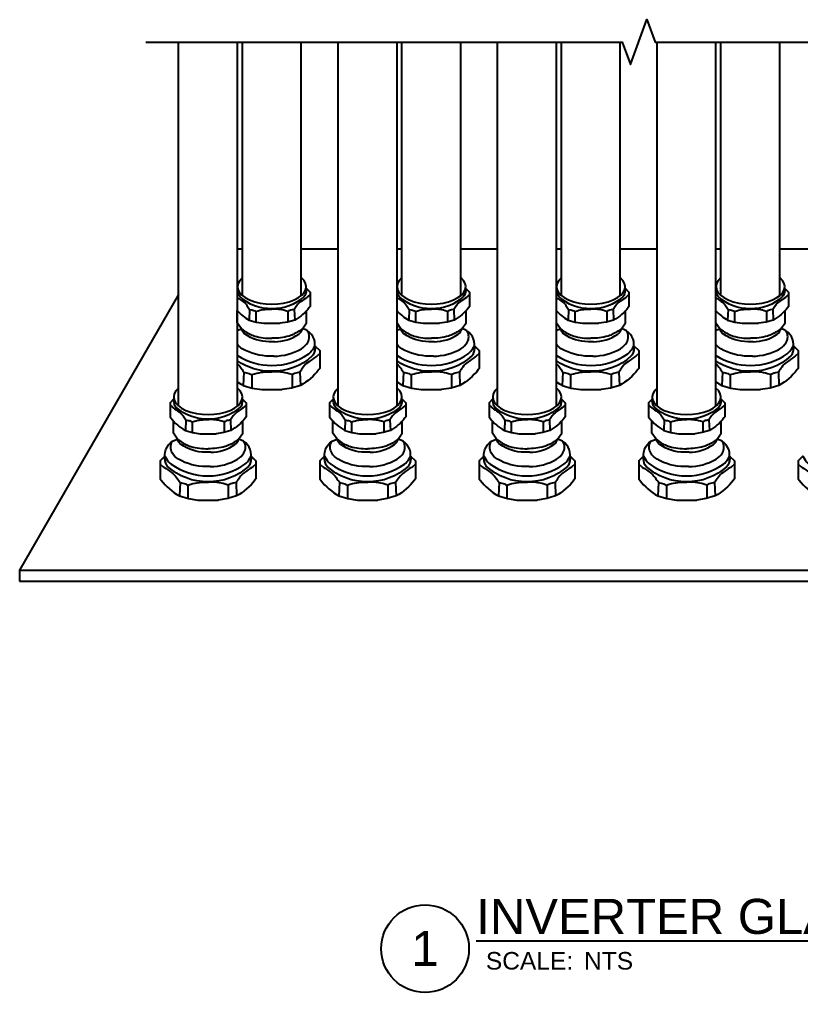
# Model space of a CAD drawing. Header units: feet. Extents: x -17.4 to 71.2, y -40.9 to 37.2.
# Drawn here: x 0.99 to 5.44, y 11.36 to 16.91 of the extents above; entities that cross this region are included whole.
import ezdxf
from ezdxf.enums import TextEntityAlignment as Align

# ---------------------------------------------------------------- set-up
doc = ezdxf.new("R2010")
doc.units = ezdxf.units.FT
doc.header["$MEASUREMENT"] = 0
doc.layers.add('G-ANNO-TEXT @ 1', color=1, linetype='Continuous')
doc.styles.add('NEI-A', font='arial.ttf')

# ---------------------------------------------------------------- blocks, each defined once
blk = doc.blocks.new('DETAIL_TITLE')
blk.add_circle((0.5923, -0.5126), 0.25)
at = {"style": 'NEI-A'}
blk.add_attdef('DETAIL_TITLE_001', (0.9099, -0.4851), '', height=0.2, dxfattribs=at)
at = {"style": 'NEI-A', "flags": 8}
blk.add_attdef('#', text='', height=0.2, dxfattribs=at).set_placement((0.5922, -0.5109), align=Align.MIDDLE_CENTER)
at = {"style": 'NEI-A'}
for tag, p in [('SCALE:', (0.9386, -0.7379)), ('1"_=_', (1.5474, -0.7379))]:
    blk.add_attdef(tag, text='', height=0.1, dxfattribs=at).set_placement(p, align=Align.BOTTOM_LEFT)

msp = doc.modelspace()

# ---------------------------------------------------------------- linework, layer by layer
at = {"color": 1}
for p, q in [((2.23255, 15.37553), (2.23365, 15.37663)), ((2.62307, 15.37716), (2.64558, 15.35464)), ((3.14125, 15.37553), (3.14235, 15.37663)), ((3.53176, 15.37716), (3.55428, 15.35464)), ((4.04994, 15.37553), (4.05105, 15.37663)), ((4.44046, 15.37716), (4.46298, 15.35464)), ((4.95864, 15.37553), (4.95974, 15.37663)), ((5.34916, 15.37716), (5.37167, 15.35464)), ((1.84818, 14.72508), (1.87017, 14.74707)), ((2.25959, 14.74759), (2.2821, 14.72508)), ((2.75688, 14.72508), (2.77887, 14.74707)), ((3.16828, 14.74759), (3.1908, 14.72508)), ((3.66558, 14.72508), (3.68757, 14.74707)), ((4.07698, 14.74759), (4.0995, 14.72508)), ((4.57428, 14.72508), (4.59626, 14.74707)), ((4.98568, 14.74759), (5.00819, 14.72508)), ((0.99026, 13.77092), (0.99026, 13.70842)), ((0.99026, 13.70842), (7.07924, 13.70842))]:
    msp.add_line(p, q, dxfattribs=at)
for points in [[(1.7096, 16.78074), (4.42456, 16.78074), (4.47144, 16.65195), (4.56519, 16.90952), (4.61206, 16.78074), (7.32702, 16.78074)], [(1.8971, 14.70604), (1.8971, 16.78074)], [(2.23255, 14.70604), (2.23255, 16.78074)], [(2.26058, 15.33561), (2.26058, 16.78074)], [(2.59603, 15.33561), (2.59603, 16.78074)], [(2.8058, 14.70604), (2.8058, 16.78074)], [(3.14125, 14.70604), (3.14125, 16.78074)], [(3.16928, 15.33561), (3.16928, 16.78074)], [(3.50473, 15.33561), (3.50473, 16.78074)], [(3.7145, 14.70604), (3.7145, 16.78074)], [(4.04994, 14.70604), (4.04994, 16.78074)], [(4.07798, 15.33561), (4.07798, 16.78074)], [(4.41342, 15.33561), (4.41342, 16.78074)], [(4.6232, 14.70604), (4.6232, 16.78074)], [(4.95864, 14.70604), (4.95864, 16.78074)], [(4.98668, 15.33561), (4.98668, 16.78074)], [(5.32212, 15.33561), (5.32212, 16.78074)], [(2.26058, 15.59964), (2.23255, 15.59964)], [(2.8058, 15.59964), (2.59603, 15.59964)], [(3.16928, 15.59964), (3.14125, 15.59964)], [(3.7145, 15.59964), (3.50473, 15.59964)], [(4.07798, 15.59964), (4.04994, 15.59964)], [(4.6232, 15.59964), (4.41342, 15.59964)], [(4.98668, 15.59964), (4.95864, 15.59964)], [(5.5319, 15.59964), (5.32212, 15.59964)], [(1.8971, 15.34162), (0.99026, 13.77092), (7.07924, 13.77092)], [(2.30159, 15.25713), (2.29904, 15.19634)], [(2.55565, 15.25713), (2.5582, 15.19634)], [(3.21029, 15.25713), (3.20774, 15.19634)], [(3.46435, 15.25713), (3.4669, 15.19634)], [(4.11899, 15.25713), (4.11643, 15.19634)], [(4.37304, 15.25713), (4.3756, 15.19634)], [(5.02769, 15.25713), (5.02513, 15.19634)], [(5.28174, 15.25713), (5.2843, 15.19634)], [(2.25464, 15.1462), (2.23057, 15.18092), (2.23057, 15.25032)], [(2.33707, 15.24562), (2.33707, 15.18512)], [(2.52017, 15.24562), (2.52017, 15.18512)], [(2.60197, 15.1462), (2.62604, 15.18092), (2.62604, 15.25032)], [(3.24577, 15.24562), (3.24577, 15.18512)], [(3.42886, 15.24562), (3.42886, 15.18512)], [(3.51066, 15.1462), (3.53474, 15.18092), (3.53474, 15.25032)], [(4.15447, 15.24562), (4.15447, 15.18512)], [(4.33756, 15.24562), (4.33756, 15.18512)], [(4.41936, 15.1462), (4.44344, 15.18092), (4.44344, 15.25032)], [(5.06317, 15.24562), (5.06317, 15.18512)], [(5.24626, 15.24562), (5.24626, 15.18512)], [(5.32806, 15.1462), (5.35214, 15.18092), (5.35214, 15.25032)], [(3.16334, 15.1462), (3.14125, 15.17807)], [(4.07204, 15.1462), (4.04994, 15.17807)], [(4.98074, 15.1462), (4.95864, 15.17807)], [(2.2687, 14.89991), (2.26549, 14.82352)], [(2.31328, 14.88544), (2.31328, 14.80942)], [(2.54333, 14.88544), (2.54333, 14.80942)], [(2.58791, 14.89991), (2.59112, 14.82352)], [(3.17739, 14.89991), (3.17418, 14.82352)], [(3.22198, 14.88544), (3.22198, 14.80942)], [(3.45203, 14.88544), (3.45203, 14.80942)], [(3.49661, 14.89991), (3.49982, 14.82352)], [(4.08609, 14.89991), (4.08288, 14.82352)], [(4.13067, 14.88544), (4.13067, 14.80942)], [(4.36073, 14.88544), (4.36073, 14.80942)], [(4.40531, 14.89991), (4.40852, 14.82352)], [(4.99479, 14.89991), (4.99158, 14.82352)], [(5.03937, 14.88544), (5.03937, 14.80942)], [(5.26943, 14.88544), (5.26943, 14.80942)], [(5.31401, 14.89991), (5.31722, 14.82352)], [(1.89117, 14.51664), (1.86709, 14.55136), (1.86709, 14.62076)], [(1.93811, 14.62757), (1.93556, 14.56677)], [(1.9736, 14.61606), (1.9736, 14.55556)], [(2.15669, 14.61606), (2.15669, 14.55556)], [(2.19217, 14.62757), (2.19472, 14.56677)], [(2.23849, 14.51664), (2.26256, 14.55136), (2.26256, 14.62076)], [(2.79986, 14.51664), (2.77579, 14.55136), (2.77579, 14.62076)], [(2.84681, 14.62757), (2.84426, 14.56677)], [(2.88229, 14.61606), (2.88229, 14.55556)], [(3.06538, 14.61606), (3.06538, 14.55556)], [(3.10087, 14.62757), (3.10342, 14.56677)], [(3.14718, 14.51664), (3.17126, 14.55136), (3.17126, 14.62076)], [(3.70856, 14.51664), (3.68448, 14.55136), (3.68448, 14.62076)], [(3.75551, 14.62757), (3.75296, 14.56677)], [(3.79099, 14.61606), (3.79099, 14.55556)], [(3.97408, 14.61606), (3.97408, 14.55556)], [(4.00956, 14.62757), (4.01212, 14.56677)], [(4.05588, 14.51664), (4.07996, 14.55136), (4.07996, 14.62076)], [(4.61726, 14.51664), (4.59318, 14.55136), (4.59318, 14.62076)], [(4.66421, 14.62757), (4.66165, 14.56677)], [(4.69969, 14.61606), (4.69969, 14.55556)], [(4.88278, 14.61606), (4.88278, 14.55556)], [(4.91826, 14.62757), (4.92082, 14.56677)], [(4.96458, 14.51664), (4.98866, 14.55136), (4.98866, 14.62076)], [(1.90522, 14.27034), (1.90201, 14.19395)], [(1.9498, 14.25587), (1.9498, 14.17986)], [(2.17985, 14.25587), (2.17985, 14.17986)], [(2.22444, 14.27034), (2.22765, 14.19395)], [(2.81391, 14.27034), (2.8107, 14.19395)], [(2.8585, 14.25587), (2.8585, 14.17986)], [(3.08855, 14.25587), (3.08855, 14.17986)], [(3.13313, 14.27034), (3.13634, 14.19395)], [(3.72261, 14.27034), (3.7194, 14.19395)], [(3.7672, 14.25587), (3.7672, 14.17986)], [(3.99725, 14.25587), (3.99725, 14.17986)], [(4.04183, 14.27034), (4.04504, 14.19395)], [(4.63131, 14.27034), (4.6281, 14.19395)], [(4.67589, 14.25587), (4.67589, 14.17986)], [(4.90595, 14.25587), (4.90595, 14.17986)], [(4.95053, 14.27034), (4.95374, 14.19395)]]:
    msp.add_lwpolyline(points, dxfattribs=at)
for points in [[(2.62425, 15.37598, -0.1321251), (2.61607, 15.33545), (2.61202, 15.33014, -0.1949443), (2.42862, 15.26072, -0.1949443), (2.24522, 15.33014), (2.24117, 15.33545, -0.1321251), (2.23299, 15.37598)], [(3.53295, 15.37598, -0.1321251), (3.52477, 15.33545), (3.52072, 15.33014, -0.1949443), (3.33732, 15.26072, -0.1949443), (3.15392, 15.33014), (3.14987, 15.33545, -0.1321251), (3.14169, 15.37598)], [(4.44164, 15.37598, -0.1321251), (4.43347, 15.33545), (4.42942, 15.33014, -0.1949443), (4.24602, 15.26072, -0.1949443), (4.06261, 15.33014), (4.05856, 15.33545, -0.1321251), (4.05039, 15.37598)], [(5.35034, 15.37598, -0.1321251), (5.34217, 15.33545), (5.33812, 15.33014, -0.1949443), (5.15471, 15.26072, -0.1949443), (4.97131, 15.33014), (4.96726, 15.33545, -0.1321251), (4.95909, 15.37598)], [(2.23255, 15.32361, -0.000916), (2.26293, 15.30264, -0.0897692), (2.28597, 15.27962, 0.0002008), (2.30159, 15.25713), (2.31417, 15.25405, -0.0560716), (2.33707, 15.24562), (2.35037, 15.24953, -0.0912926), (2.42862, 15.25768)], [(2.64558, 15.34094), (2.63191, 15.32857), (2.62767, 15.32566, 0.0010057), (2.59431, 15.30264, 0.0897692), (2.57127, 15.27962, -0.0002008), (2.55565, 15.25713), (2.54307, 15.25405, 0.0560716), (2.52017, 15.24562), (2.50687, 15.24953, 0.0912926), (2.42862, 15.25768, -2.1009347)], [(2.64558, 15.35464), (2.64558, 15.27379), (2.64116, 15.26791, -0.1074834), (2.5582, 15.19634), (2.51786, 15.18444), (2.47467, 15.1776)], [(3.14125, 15.32361, -0.000916), (3.17163, 15.30264, -0.0897692), (3.19467, 15.27962, 0.0002008), (3.21029, 15.25713), (3.22286, 15.25405, -0.0560716), (3.24577, 15.24562), (3.25907, 15.24953, -0.0912926), (3.33732, 15.25768)], [(3.55428, 15.34094), (3.5406, 15.32857), (3.53637, 15.32566, 0.0010057), (3.503, 15.30264, 0.0897692), (3.47997, 15.27962, -0.0002008), (3.46435, 15.25713), (3.45177, 15.25405, 0.0560716), (3.42886, 15.24562), (3.41556, 15.24953, 0.0912926), (3.33732, 15.25768, -2.1009347)], [(3.55428, 15.35464), (3.55428, 15.27379), (3.54986, 15.26791, -0.1074834), (3.4669, 15.19634), (3.42656, 15.18444), (3.38337, 15.1776)], [(4.04994, 15.32361, -0.000916), (4.08033, 15.30264, -0.0897692), (4.10337, 15.27962, 0.0002008), (4.11899, 15.25713), (4.13156, 15.25405, -0.0560716), (4.15447, 15.24562), (4.16777, 15.24953, -0.0912926), (4.24602, 15.25768)], [(4.46298, 15.34094), (4.4493, 15.32857), (4.44507, 15.32566, 0.0010057), (4.4117, 15.30264, 0.0897692), (4.38867, 15.27962, -0.0002008), (4.37304, 15.25713), (4.36047, 15.25405, 0.0560716), (4.33756, 15.24562), (4.32426, 15.24953, 0.0912926), (4.24602, 15.25768, -2.1009347)], [(4.46298, 15.35464), (4.46298, 15.27379), (4.45855, 15.26791, -0.1074834), (4.3756, 15.19634), (4.33526, 15.18444), (4.29207, 15.1776)], [(4.95864, 15.32361, -0.000916), (4.98903, 15.30264, -0.0897692), (5.01206, 15.27962, 0.0002008), (5.02769, 15.25713), (5.04026, 15.25405, -0.0560716), (5.06317, 15.24562), (5.07647, 15.24953, -0.0912926), (5.15471, 15.25768)], [(5.37167, 15.34094), (5.358, 15.32857), (5.35376, 15.32566, 0.0010057), (5.3204, 15.30264, 0.0897692), (5.29736, 15.27962, -0.0002008), (5.28174, 15.25713), (5.26917, 15.25405, 0.0560716), (5.24626, 15.24562), (5.23296, 15.24953, 0.0912926), (5.15471, 15.25768, -2.1009347)], [(5.37167, 15.35464), (5.37167, 15.27379), (5.36725, 15.26791, -0.1074834), (5.2843, 15.19634), (5.24396, 15.18444), (5.20077, 15.1776)], [(2.23255, 15.24815, 0.0823016), (2.29904, 15.19634), (2.33938, 15.18444), (2.38257, 15.1776), (2.47467, 15.1776)], [(3.14125, 15.24815, 0.0823016), (3.20774, 15.19634), (3.24807, 15.18444), (3.29126, 15.1776), (3.38337, 15.1776)], [(4.04994, 15.24815, 0.0823016), (4.11643, 15.19634), (4.15677, 15.18444), (4.19996, 15.1776), (4.29207, 15.1776)], [(4.95864, 15.24815, 0.0823016), (5.02513, 15.19634), (5.06547, 15.18444), (5.10866, 15.1776), (5.20077, 15.1776)], [(2.23255, 15.13836, -0.0647266), (2.25464, 15.1462)], [(2.44342, 15.07276), (2.41319, 15.07276, -0.1534225), (2.2755, 15.11602, -0.1805381), (2.25464, 15.1462, -1.0425752)], [(2.25464, 15.1462), (2.2728, 15.13347, 0.0786465), (2.33056, 15.10522, 0.0758581), (2.42831, 15.09268, 0.0948935)], [(2.60197, 15.1462), (2.58381, 15.13347, -0.0786465), (2.52605, 15.10522, -0.0758581), (2.42831, 15.09268, -0.0948935)], [(2.44342, 15.07276, 0.1534225), (2.58111, 15.11602, 0.1805381), (2.60197, 15.1462, 1.0425752)], [(2.6738, 15.04955), (2.6738, 15.05729, 0.3534765), (2.60197, 15.1462, 3.390146)], [(3.14125, 15.13836, -0.0647266), (3.16334, 15.1462)], [(3.35212, 15.07276), (3.32189, 15.07276, -0.1534225), (3.18419, 15.11602, -0.1805381), (3.16334, 15.1462, -1.0425752)], [(3.16334, 15.1462), (3.1815, 15.13347, 0.0786465), (3.23926, 15.10522, 0.0758581), (3.337, 15.09268, 0.0948935)], [(3.51066, 15.1462), (3.49251, 15.13347, -0.0786465), (3.43475, 15.10522, -0.0758581), (3.337, 15.09268, -0.0948935)], [(3.35212, 15.07276, 0.1534225), (3.48981, 15.11602, 0.1805381), (3.51066, 15.1462, 1.0425752)], [(3.58249, 15.04955), (3.58249, 15.05729, 0.3534765), (3.51066, 15.1462, 3.390146)], [(4.04994, 15.13836, -0.0647266), (4.07204, 15.1462)], [(4.26082, 15.07276), (4.23059, 15.07276, -0.1534225), (4.09289, 15.11602, -0.1805381), (4.07204, 15.1462, -1.0425752)], [(4.07204, 15.1462), (4.09019, 15.13347, 0.0786465), (4.14795, 15.10522, 0.0758581), (4.2457, 15.09268, 0.0948935)], [(4.41936, 15.1462), (4.40121, 15.13347, -0.0786465), (4.34345, 15.10522, -0.0758581), (4.2457, 15.09268, -0.0948935)], [(4.26082, 15.07276, 0.1534225), (4.39851, 15.11602, 0.1805381), (4.41936, 15.1462, 1.0425752)], [(4.49119, 15.04955), (4.49119, 15.05729, 0.3534765), (4.41936, 15.1462, 3.390146)], [(4.95864, 15.13836, -0.0647266), (4.98074, 15.1462)], [(5.16952, 15.07276), (5.13928, 15.07276, -0.1534225), (5.00159, 15.11602, -0.1805381), (4.98074, 15.1462, -1.0425752)], [(4.98074, 15.1462), (4.99889, 15.13347, 0.0786465), (5.05665, 15.10522, 0.0758581), (5.1544, 15.09268, 0.0948935)], [(5.32806, 15.1462), (5.30991, 15.13347, -0.0786465), (5.25215, 15.10522, -0.0758581), (5.1544, 15.09268, -0.0948935)], [(5.16952, 15.07276, 0.1534225), (5.30721, 15.11602, 0.1805381), (5.32806, 15.1462, 1.0425752)], [(5.39989, 15.04955), (5.39989, 15.05729, 0.3534765), (5.32806, 15.1462, 3.390146)], [(2.44018, 14.99056, 0.1332408), (2.59662, 15.033, 0.1284779), (2.63247, 15.06885, 0.2712979), (2.63247, 15.13351, 3.6859845)], [(3.34888, 14.99056, 0.1332408), (3.50532, 15.033, 0.1284779), (3.54117, 15.06885, 0.2712979), (3.54117, 15.13351, 3.6859845)], [(4.25758, 14.99056, 0.1332408), (4.41402, 15.033, 0.1284779), (4.44986, 15.06885, 0.2712979), (4.44986, 15.13351, 3.6859845)], [(5.16628, 14.99056, 0.1332408), (5.32272, 15.033, 0.1284779), (5.35856, 15.06885, 0.2712979), (5.35856, 15.13351, 3.6859845)], [(2.44018, 14.99056), (2.41643, 14.99056, -0.1332408), (2.25999, 15.033, -0.0910801), (2.23255, 15.05666, -0.0910801)], [(2.23255, 14.99484, 0.1486505), (2.42831, 14.93792, 0.1610813), (2.63808, 15.00448, 0.0961737), (2.66479, 15.03441), (2.6738, 15.04955), (2.70091, 15.02243)], [(2.67411, 15.04923, -0.1321251), (2.66384, 14.99832), (2.65875, 14.99164, -0.1949443), (2.42831, 14.90441, -0.1598727), (2.23255, 14.96365, -0.1598727)], [(3.34888, 14.99056), (3.32513, 14.99056, -0.1332408), (3.16869, 15.033, -0.0910801), (3.14125, 15.05666, -0.0910801)], [(3.14125, 14.99484, 0.1486505), (3.337, 14.93792, 0.1610813), (3.54678, 15.00448, 0.0961737), (3.57349, 15.03441), (3.58249, 15.04955), (3.60961, 15.02243)], [(3.58281, 15.04923, -0.1321251), (3.57254, 14.99832), (3.56745, 14.99164, -0.1949443), (3.337, 14.90441, -0.1598727), (3.14125, 14.96365, -0.1598727)], [(4.25758, 14.99056), (4.23383, 14.99056, -0.1332408), (4.07738, 15.033, -0.0910801), (4.04994, 15.05666, -0.0910801)], [(4.04994, 14.99484, 0.1486505), (4.2457, 14.93792, 0.1610813), (4.45548, 15.00448, 0.0961737), (4.48219, 15.03441), (4.49119, 15.04955), (4.51831, 15.02243)], [(4.49151, 15.04923, -0.1321251), (4.48123, 14.99832), (4.47615, 14.99164, -0.1949443), (4.2457, 14.90441, -0.1598727), (4.04994, 14.96365, -0.1598727)], [(5.16628, 14.99056), (5.14252, 14.99056, -0.1332408), (4.98608, 15.033, -0.0910801), (4.95864, 15.05666, -0.0910801)], [(4.95864, 14.99484, 0.1486505), (5.1544, 14.93792, 0.1610813), (5.36418, 15.00448, 0.0961737), (5.39088, 15.03441), (5.39989, 15.04955), (5.42701, 15.02243)], [(5.40021, 15.04923, -0.1321251), (5.38993, 14.99832), (5.38484, 14.99164, -0.1949443), (5.1544, 14.90441, -0.1598727), (4.95864, 14.96365, -0.1598727)], [(2.70091, 15.00521), (2.68373, 14.98967), (2.67841, 14.98601, 0.0010057), (2.63649, 14.95709, 0.0897692), (2.60754, 14.92817, -0.0002008), (2.58791, 14.89991), (2.57212, 14.89603, 0.0560716), (2.54333, 14.88544), (2.52662, 14.89035, 0.0912926), (2.42831, 14.90059, -2.1009347)], [(2.70091, 15.02243), (2.70091, 14.92084), (2.69536, 14.91345, -0.1074834), (2.59112, 14.82352), (2.54044, 14.80857), (2.48617, 14.79997)], [(3.60961, 15.00521), (3.59243, 14.98967), (3.58711, 14.98601, 0.0010057), (3.54519, 14.95709, 0.0897692), (3.51624, 14.92817, -0.0002008), (3.49661, 14.89991), (3.48082, 14.89603, 0.0560716), (3.45203, 14.88544), (3.43532, 14.89035, 0.0912926), (3.337, 14.90059, -2.1009347)], [(3.60961, 15.02243), (3.60961, 14.92084), (3.60406, 14.91345, -0.1074834), (3.49982, 14.82352), (3.44914, 14.80857), (3.39487, 14.79997)], [(4.51831, 15.00521), (4.50113, 14.98967), (4.49581, 14.98601, 0.0010057), (4.45389, 14.95709, 0.0897692), (4.42494, 14.92817, -0.0002008), (4.40531, 14.89991), (4.38951, 14.89603, 0.0560716), (4.36073, 14.88544), (4.34402, 14.89035, 0.0912926), (4.2457, 14.90059, -2.1009347)], [(4.51831, 15.02243), (4.51831, 14.92084), (4.51275, 14.91345, -0.1074834), (4.40852, 14.82352), (4.35784, 14.80857), (4.30357, 14.79997)], [(5.42701, 15.00521), (5.40983, 14.98967), (5.4045, 14.98601, 0.0010057), (5.36258, 14.95709, 0.0897692), (5.33364, 14.92817, -0.0002008), (5.31401, 14.89991), (5.29821, 14.89603, 0.0560716), (5.26943, 14.88544), (5.25272, 14.89035, 0.0912926), (5.1544, 14.90059, -2.1009347)], [(5.42701, 15.02243), (5.42701, 14.92084), (5.42145, 14.91345, -0.1074834), (5.31722, 14.82352), (5.26653, 14.80857), (5.21227, 14.79997)], [(2.23255, 14.94713, -0.0549069), (2.24907, 14.92817, 0.0002008), (2.2687, 14.89991), (2.28449, 14.89603, -0.0560716), (2.31328, 14.88544), (2.32999, 14.89035, -0.0912926), (2.42831, 14.90059)], [(3.14125, 14.94713, -0.0549069), (3.15776, 14.92817, 0.0002008), (3.17739, 14.89991), (3.19319, 14.89603, -0.0560716), (3.22198, 14.88544), (3.23869, 14.89035, -0.0912926), (3.337, 14.90059)], [(4.04994, 14.94713, -0.0549069), (4.06646, 14.92817, 0.0002008), (4.08609, 14.89991), (4.10189, 14.89603, -0.0560716), (4.13067, 14.88544), (4.14739, 14.89035, -0.0912926), (4.2457, 14.90059)], [(4.95864, 14.94713, -0.0549069), (4.97516, 14.92817, 0.0002008), (4.99479, 14.89991), (5.01059, 14.89603, -0.0560716), (5.03937, 14.88544), (5.05608, 14.89035, -0.0912926), (5.1544, 14.90059)], [(2.23255, 14.84406, 0.029989), (2.26549, 14.82352), (2.31617, 14.80857), (2.37044, 14.79997), (2.48617, 14.79997)], [(3.14125, 14.84406, 0.029989), (3.17418, 14.82352), (3.22487, 14.80857), (3.27914, 14.79997), (3.39487, 14.79997)], [(4.04994, 14.84406, 0.029989), (4.08288, 14.82352), (4.13357, 14.80857), (4.18784, 14.79997), (4.30357, 14.79997)], [(4.95864, 14.84406, 0.029989), (4.99158, 14.82352), (5.04227, 14.80857), (5.09653, 14.79997), (5.21227, 14.79997)], [(1.84818, 14.72508), (1.84818, 14.64423), (1.8526, 14.63835, 0.1074834), (1.93556, 14.56677), (1.9759, 14.55488), (2.01909, 14.54804), (2.11119, 14.54804)], [(1.84818, 14.71138), (1.86186, 14.69901), (1.86609, 14.69609, -0.0010057), (1.89945, 14.67308, -0.0897692), (1.92249, 14.65006, 0.0002008), (1.93811, 14.62757), (1.95069, 14.62449, -0.0560716), (1.9736, 14.61606), (1.98689, 14.61996, -0.0912926), (2.06514, 14.62811, 2.1009347)], [(2.26077, 14.74641, -0.1321251), (2.25259, 14.70589), (2.24854, 14.70057, -0.1949443), (2.06514, 14.63115, -0.1949443), (1.88174, 14.70057), (1.87769, 14.70589, -0.1321251), (1.86951, 14.74641)], [(2.2821, 14.71138), (2.26843, 14.69901), (2.26419, 14.69609, 0.0010057), (2.23083, 14.67308, 0.0897692), (2.20779, 14.65006, -0.0002008), (2.19217, 14.62757), (2.1796, 14.62449, 0.0560716), (2.15669, 14.61606), (2.14339, 14.61996, 0.0912926), (2.06514, 14.62811, -2.1009347)], [(2.2821, 14.72508), (2.2821, 14.64423), (2.27768, 14.63835, -0.1074834), (2.19472, 14.56677), (2.15438, 14.55488), (2.11119, 14.54804)], [(2.75688, 14.72508), (2.75688, 14.64423), (2.7613, 14.63835, 0.1074834), (2.84426, 14.56677), (2.8846, 14.55488), (2.92779, 14.54804), (3.01989, 14.54804)], [(2.75688, 14.71138), (2.77055, 14.69901), (2.77479, 14.69609, -0.0010057), (2.80815, 14.67308, -0.0897692), (2.83119, 14.65006, 0.0002008), (2.84681, 14.62757), (2.85938, 14.62449, -0.0560716), (2.88229, 14.61606), (2.89559, 14.61996, -0.0912926), (2.97384, 14.62811, 2.1009347)], [(3.16947, 14.74641, -0.1321251), (3.16129, 14.70589), (3.15724, 14.70057, -0.1949443), (2.97384, 14.63115, -0.1949443), (2.79044, 14.70057), (2.78639, 14.70589, -0.1321251), (2.77821, 14.74641)], [(3.1908, 14.71138), (3.17712, 14.69901), (3.17289, 14.69609, 0.0010057), (3.13952, 14.67308, 0.0897692), (3.11649, 14.65006, -0.0002008), (3.10087, 14.62757), (3.08829, 14.62449, 0.0560716), (3.06538, 14.61606), (3.05208, 14.61996, 0.0912926), (2.97384, 14.62811, -2.1009347)], [(3.1908, 14.72508), (3.1908, 14.64423), (3.18638, 14.63835, -0.1074834), (3.10342, 14.56677), (3.06308, 14.55488), (3.01989, 14.54804)], [(3.66558, 14.72508), (3.66558, 14.64423), (3.67, 14.63835, 0.1074834), (3.75296, 14.56677), (3.79329, 14.55488), (3.83648, 14.54804), (3.92859, 14.54804)], [(3.66558, 14.71138), (3.67925, 14.69901), (3.68349, 14.69609, -0.0010057), (3.71685, 14.67308, -0.0897692), (3.73989, 14.65006, 0.0002008), (3.75551, 14.62757), (3.76808, 14.62449, -0.0560716), (3.79099, 14.61606), (3.80429, 14.61996, -0.0912926), (3.88254, 14.62811, 2.1009347)], [(4.07816, 14.74641, -0.1321251), (4.06999, 14.70589), (4.06594, 14.70057, -0.1949443), (3.88254, 14.63115, -0.1949443), (3.69913, 14.70057), (3.69509, 14.70589, -0.1321251), (3.68691, 14.74641)], [(4.0995, 14.71138), (4.08582, 14.69901), (4.08159, 14.69609, 0.0010057), (4.04822, 14.67308, 0.0897692), (4.02519, 14.65006, -0.0002008), (4.00956, 14.62757), (3.99699, 14.62449, 0.0560716), (3.97408, 14.61606), (3.96078, 14.61996, 0.0912926), (3.88254, 14.62811, -2.1009347)], [(4.0995, 14.72508), (4.0995, 14.64423), (4.09507, 14.63835, -0.1074834), (4.01212, 14.56677), (3.97178, 14.55488), (3.92859, 14.54804)], [(4.57428, 14.72508), (4.57428, 14.64423), (4.5787, 14.63835, 0.1074834), (4.66165, 14.56677), (4.70199, 14.55488), (4.74518, 14.54804), (4.83729, 14.54804)], [(4.57428, 14.71138), (4.58795, 14.69901), (4.59219, 14.69609, -0.0010057), (4.62555, 14.67308, -0.0897692), (4.64859, 14.65006, 0.0002008), (4.66421, 14.62757), (4.67678, 14.62449, -0.0560716), (4.69969, 14.61606), (4.71299, 14.61996, -0.0912926), (4.79123, 14.62811, 2.1009347)], [(4.98686, 14.74641, -0.1321251), (4.97869, 14.70589), (4.97464, 14.70057, -0.1949443), (4.79123, 14.63115, -0.1949443), (4.60783, 14.70057), (4.60378, 14.70589, -0.1321251), (4.59561, 14.74641)], [(5.00819, 14.71138), (4.99452, 14.69901), (4.99028, 14.69609, 0.0010057), (4.95692, 14.67308, 0.0897692), (4.93388, 14.65006, -0.0002008), (4.91826, 14.62757), (4.90569, 14.62449, 0.0560716), (4.88278, 14.61606), (4.86948, 14.61996, 0.0912926), (4.79123, 14.62811, -2.1009347)], [(5.00819, 14.72508), (5.00819, 14.64423), (5.00377, 14.63835, -0.1074834), (4.92082, 14.56677), (4.88048, 14.55488), (4.83729, 14.54804)], [(1.81934, 14.41998), (1.81934, 14.42773, -0.3534765), (1.89117, 14.51664, -3.390146)], [(2.0767, 14.36099), (2.05295, 14.36099, -0.1332408), (1.89651, 14.40344, -0.1284779), (1.86066, 14.43928, -0.2712979), (1.86066, 14.50394, -3.6859845)], [(2.07994, 14.44319), (2.04971, 14.44319, -0.1534225), (1.91202, 14.48646, -0.1805381), (1.89117, 14.51664, -1.0425752)], [(1.89117, 14.51664), (1.90932, 14.5039, 0.0786465), (1.96708, 14.47565, 0.0758581), (2.06483, 14.46312, 0.0948935)], [(2.23849, 14.51664), (2.22033, 14.5039, -0.0786465), (2.16257, 14.47565, -0.0758581), (2.06483, 14.46312, -0.0948935)], [(2.0767, 14.36099, 0.1332408), (2.23314, 14.40344, 0.1284779), (2.26899, 14.43928, 0.2712979), (2.26899, 14.50394, 3.6859845)], [(2.07994, 14.44319, 0.1534225), (2.21763, 14.48646, 0.1805381), (2.23849, 14.51664, 1.0425752)], [(2.31032, 14.41998), (2.31032, 14.42773, 0.3534765), (2.23849, 14.51664, 3.390146)], [(2.72803, 14.41998), (2.72803, 14.42773, -0.3534765), (2.79986, 14.51664, -3.390146)], [(2.9854, 14.36099), (2.96165, 14.36099, -0.1332408), (2.80521, 14.40344, -0.1284779), (2.76936, 14.43928, -0.2712979), (2.76936, 14.50394, -3.6859845)], [(2.98864, 14.44319), (2.95841, 14.44319, -0.1534225), (2.82072, 14.48646, -0.1805381), (2.79986, 14.51664, -1.0425752)], [(2.79986, 14.51664), (2.81802, 14.5039, 0.0786465), (2.87578, 14.47565, 0.0758581), (2.97352, 14.46312, 0.0948935)], [(3.14718, 14.51664), (3.12903, 14.5039, -0.0786465), (3.07127, 14.47565, -0.0758581), (2.97352, 14.46312, -0.0948935)], [(2.9854, 14.36099, 0.1332408), (3.14184, 14.40344, 0.1284779), (3.17769, 14.43928, 0.2712979), (3.17769, 14.50394, 3.6859845)], [(2.98864, 14.44319, 0.1534225), (3.12633, 14.48646, 0.1805381), (3.14718, 14.51664, 1.0425752)], [(3.21901, 14.41998), (3.21901, 14.42773, 0.3534765), (3.14718, 14.51664, 3.390146)], [(3.63673, 14.41998), (3.63673, 14.42773, -0.3534765), (3.70856, 14.51664, -3.390146)], [(3.8941, 14.36099), (3.87035, 14.36099, -0.1332408), (3.71391, 14.40344, -0.1284779), (3.67806, 14.43928, -0.2712979), (3.67806, 14.50394, -3.6859845)], [(3.89734, 14.44319), (3.86711, 14.44319, -0.1534225), (3.72941, 14.48646, -0.1805381), (3.70856, 14.51664, -1.0425752)], [(3.70856, 14.51664), (3.72671, 14.5039, 0.0786465), (3.78448, 14.47565, 0.0758581), (3.88222, 14.46312, 0.0948935)], [(4.05588, 14.51664), (4.03773, 14.5039, -0.0786465), (3.97997, 14.47565, -0.0758581), (3.88222, 14.46312, -0.0948935)], [(3.8941, 14.36099, 0.1332408), (4.05054, 14.40344, 0.1284779), (4.08638, 14.43928, 0.2712979), (4.08638, 14.50394, 3.6859845)], [(3.89734, 14.44319, 0.1534225), (4.03503, 14.48646, 0.1805381), (4.05588, 14.51664, 1.0425752)], [(4.12771, 14.41998), (4.12771, 14.42773, 0.3534765), (4.05588, 14.51664, 3.390146)], [(4.54543, 14.41998), (4.54543, 14.42773, -0.3534765), (4.61726, 14.51664, -3.390146)], [(4.8028, 14.36099), (4.77904, 14.36099, -0.1332408), (4.6226, 14.40344, -0.1284779), (4.58676, 14.43928, -0.2712979), (4.58676, 14.50394, -3.6859845)], [(4.80604, 14.44319), (4.7758, 14.44319, -0.1534225), (4.63811, 14.48646, -0.1805381), (4.61726, 14.51664, -1.0425752)], [(4.61726, 14.51664), (4.63541, 14.5039, 0.0786465), (4.69317, 14.47565, 0.0758581), (4.79092, 14.46312, 0.0948935)], [(4.96458, 14.51664), (4.94643, 14.5039, -0.0786465), (4.88867, 14.47565, -0.0758581), (4.79092, 14.46312, -0.0948935)], [(4.8028, 14.36099, 0.1332408), (4.95924, 14.40344, 0.1284779), (4.99508, 14.43928, 0.2712979), (4.99508, 14.50394, 3.6859845)], [(4.80604, 14.44319, 0.1534225), (4.94373, 14.48646, 0.1805381), (4.96458, 14.51664, 1.0425752)], [(5.03641, 14.41998), (5.03641, 14.42773, 0.3534765), (4.96458, 14.51664, 3.390146)], [(1.79222, 14.39286), (1.81934, 14.41998), (1.82834, 14.40485, 0.0961737), (1.85505, 14.37492, 0.1610813), (2.06483, 14.30836, 0.1610813), (2.2746, 14.37492, 0.0961737), (2.30131, 14.40485), (2.31032, 14.41998), (2.33744, 14.39286)], [(1.79222, 14.39286), (1.79222, 14.29127), (1.79777, 14.28389, 0.1074834), (1.90201, 14.19395), (1.95269, 14.179), (2.00696, 14.17041), (2.12269, 14.17041)], [(1.79222, 14.37565), (1.8094, 14.3601), (1.81472, 14.35644, -0.0010057), (1.85664, 14.32752, -0.0897692), (1.88559, 14.2986, 0.0002008), (1.90522, 14.27034), (1.92101, 14.26647, -0.0560716), (1.9498, 14.25587), (1.96651, 14.26079, -0.0912926), (2.06483, 14.27103, 2.1009347)], [(2.31063, 14.41967, -0.1321251), (2.30036, 14.36875), (2.29527, 14.36207, -0.1949443), (2.06483, 14.27484, -0.1949443), (1.83438, 14.36207), (1.82929, 14.36875, -0.1321251), (1.81902, 14.41967)], [(2.33744, 14.37565), (2.32025, 14.3601), (2.31493, 14.35644, 0.0010057), (2.27301, 14.32752, 0.0897692), (2.24406, 14.2986, -0.0002008), (2.22444, 14.27034), (2.20864, 14.26647, 0.0560716), (2.17985, 14.25587), (2.16314, 14.26079, 0.0912926), (2.06483, 14.27103, -2.1009347)], [(2.33744, 14.39286), (2.33744, 14.29127), (2.33188, 14.28389, -0.1074834), (2.22765, 14.19395), (2.17696, 14.179), (2.12269, 14.17041)], [(2.70091, 14.39286), (2.72803, 14.41998), (2.73704, 14.40485, 0.0961737), (2.76375, 14.37492, 0.1610813), (2.97352, 14.30836, 0.1610813), (3.1833, 14.37492, 0.0961737), (3.21001, 14.40485), (3.21901, 14.41998), (3.24613, 14.39286)], [(2.70091, 14.39286), (2.70091, 14.29127), (2.70647, 14.28389, 0.1074834), (2.8107, 14.19395), (2.86139, 14.179), (2.91566, 14.17041), (3.03139, 14.17041)], [(2.70091, 14.37565), (2.7181, 14.3601), (2.72342, 14.35644, -0.0010057), (2.76534, 14.32752, -0.0897692), (2.79429, 14.2986, 0.0002008), (2.81391, 14.27034), (2.82971, 14.26647, -0.0560716), (2.8585, 14.25587), (2.87521, 14.26079, -0.0912926), (2.97352, 14.27103, 2.1009347)], [(3.21933, 14.41967, -0.1321251), (3.20906, 14.36875), (3.20397, 14.36207, -0.1949443), (2.97352, 14.27484, -0.1949443), (2.74308, 14.36207), (2.73799, 14.36875, -0.1321251), (2.72772, 14.41967)], [(3.24613, 14.37565), (3.22895, 14.3601), (3.22363, 14.35644, 0.0010057), (3.18171, 14.32752, 0.0897692), (3.15276, 14.2986, -0.0002008), (3.13313, 14.27034), (3.11734, 14.26647, 0.0560716), (3.08855, 14.25587), (3.07184, 14.26079, 0.0912926), (2.97352, 14.27103, -2.1009347)], [(3.24613, 14.39286), (3.24613, 14.29127), (3.24058, 14.28389, -0.1074834), (3.13634, 14.19395), (3.08566, 14.179), (3.03139, 14.17041)], [(3.60961, 14.39286), (3.63673, 14.41998), (3.64574, 14.40485, 0.0961737), (3.67244, 14.37492, 0.1610813), (3.88222, 14.30836, 0.1610813), (4.092, 14.37492, 0.0961737), (4.11871, 14.40485), (4.12771, 14.41998), (4.15483, 14.39286)], [(3.60961, 14.39286), (3.60961, 14.29127), (3.61517, 14.28389, 0.1074834), (3.7194, 14.19395), (3.77009, 14.179), (3.82436, 14.17041), (3.94009, 14.17041)], [(3.60961, 14.37565), (3.62679, 14.3601), (3.63212, 14.35644, -0.0010057), (3.67404, 14.32752, -0.0897692), (3.70298, 14.2986, 0.0002008), (3.72261, 14.27034), (3.73841, 14.26647, -0.0560716), (3.7672, 14.25587), (3.78391, 14.26079, -0.0912926), (3.88222, 14.27103, 2.1009347)], [(4.12803, 14.41967, -0.1321251), (4.11775, 14.36875), (4.11267, 14.36207, -0.1949443), (3.88222, 14.27484, -0.1949443), (3.65178, 14.36207), (3.64669, 14.36875, -0.1321251), (3.63642, 14.41967)], [(4.15483, 14.37565), (4.13765, 14.3601), (4.13233, 14.35644, 0.0010057), (4.09041, 14.32752, 0.0897692), (4.06146, 14.2986, -0.0002008), (4.04183, 14.27034), (4.02603, 14.26647, 0.0560716), (3.99725, 14.25587), (3.98054, 14.26079, 0.0912926), (3.88222, 14.27103, -2.1009347)], [(4.15483, 14.39286), (4.15483, 14.29127), (4.14928, 14.28389, -0.1074834), (4.04504, 14.19395), (3.99436, 14.179), (3.94009, 14.17041)], [(4.51831, 14.39286), (4.54543, 14.41998), (4.55444, 14.40485, 0.0961737), (4.58114, 14.37492, 0.1610813), (4.79092, 14.30836, 0.1610813), (5.0007, 14.37492, 0.0961737), (5.0274, 14.40485), (5.03641, 14.41998), (5.06353, 14.39286)], [(4.51831, 14.39286), (4.51831, 14.29127), (4.52387, 14.28389, 0.1074834), (4.6281, 14.19395), (4.67879, 14.179), (4.73305, 14.17041), (4.84879, 14.17041)], [(4.51831, 14.37565), (4.53549, 14.3601), (4.54082, 14.35644, -0.0010057), (4.58274, 14.32752, -0.0897692), (4.61168, 14.2986, 0.0002008), (4.63131, 14.27034), (4.64711, 14.26647, -0.0560716), (4.67589, 14.25587), (4.6926, 14.26079, -0.0912926), (4.79092, 14.27103, 2.1009347)], [(5.03673, 14.41967, -0.1321251), (5.02645, 14.36875), (5.02137, 14.36207, -0.1949443), (4.79092, 14.27484, -0.1949443), (4.56048, 14.36207), (4.55539, 14.36875, -0.1321251), (4.54511, 14.41967)], [(5.06353, 14.37565), (5.04635, 14.3601), (5.04102, 14.35644, 0.0010057), (4.9991, 14.32752, 0.0897692), (4.97016, 14.2986, -0.0002008), (4.95053, 14.27034), (4.93473, 14.26647, 0.0560716), (4.90595, 14.25587), (4.88924, 14.26079, 0.0912926), (4.79092, 14.27103, -2.1009347)], [(5.06353, 14.39286), (5.06353, 14.29127), (5.05797, 14.28389, -0.1074834), (4.95374, 14.19395), (4.90305, 14.179), (4.84879, 14.17041)], [(5.42701, 14.39286), (5.45413, 14.41998), (5.46313, 14.40485, 0.0961737), (5.48984, 14.37492, 0.1610813), (5.69962, 14.30836, 0.1610813), (5.9094, 14.37492, 0.0961737), (5.9361, 14.40485), (5.94511, 14.41998), (5.97223, 14.39286)], [(5.42701, 14.39286), (5.42701, 14.29127), (5.43256, 14.28389, 0.1074834), (5.5368, 14.19395), (5.58748, 14.179), (5.64175, 14.17041), (5.75748, 14.17041)], [(5.42701, 14.37565), (5.44419, 14.3601), (5.44951, 14.35644, -0.0010057), (5.49143, 14.32752, -0.0897692), (5.52038, 14.2986, 0.0002008), (5.54001, 14.27034), (5.55581, 14.26647, -0.0560716), (5.58459, 14.25587), (5.6013, 14.26079, -0.0912926), (5.69962, 14.27103, 2.1009347)]]:
    msp.add_lwpolyline(points, format="xyb", dxfattribs=at)
for centre in [(2.42831, 15.38685), (3.337, 15.38685), (4.2457, 15.38685), (5.1544, 15.38685), (2.06483, 14.75728), (2.97352, 14.75728), (3.88222, 14.75728), (4.79092, 14.75728)]:
    msp.add_ellipse(centre, major_axis=(0.19569, 0), ratio=0.5082541, start_param=2.6003614, end_param=6.8244166, dxfattribs=at)

# ---------------------------------------------------------------- block references
at = {"layer": 'G-ANNO-TEXT @ 1'}
ref = msp.add_blockref('DETAIL_TITLE', (2.70891, 12.1258), dxfattribs=at)
ref.add_attrib('#', '1', dxfattribs={"layer": '0', "height": 0.2, "style": 'NEI-A'}).set_placement((3.30111, 11.6149), align=Align.MIDDLE_CENTER)
ref.add_attrib('DETAIL_TITLE_001', '%%UINVERTER GLAND PLATE', (3.59274, 11.69726), dxfattribs={"layer": '0', "height": 0.2, "style": 'NEI-A'})
ref.add_attrib('SCALE:', 'SCALE:', dxfattribs={"layer": '0', "height": 0.1, "style": 'NEI-A'}).set_placement((3.64755, 11.59414), align=Align.TOP_LEFT)
ref.add_attrib('1"_=_', 'NTS', dxfattribs={"layer": '0', "height": 0.1, "style": 'NEI-A'}).set_placement((4.20728, 11.59414), align=Align.TOP_LEFT)

doc.saveas('drawing.dxf')
